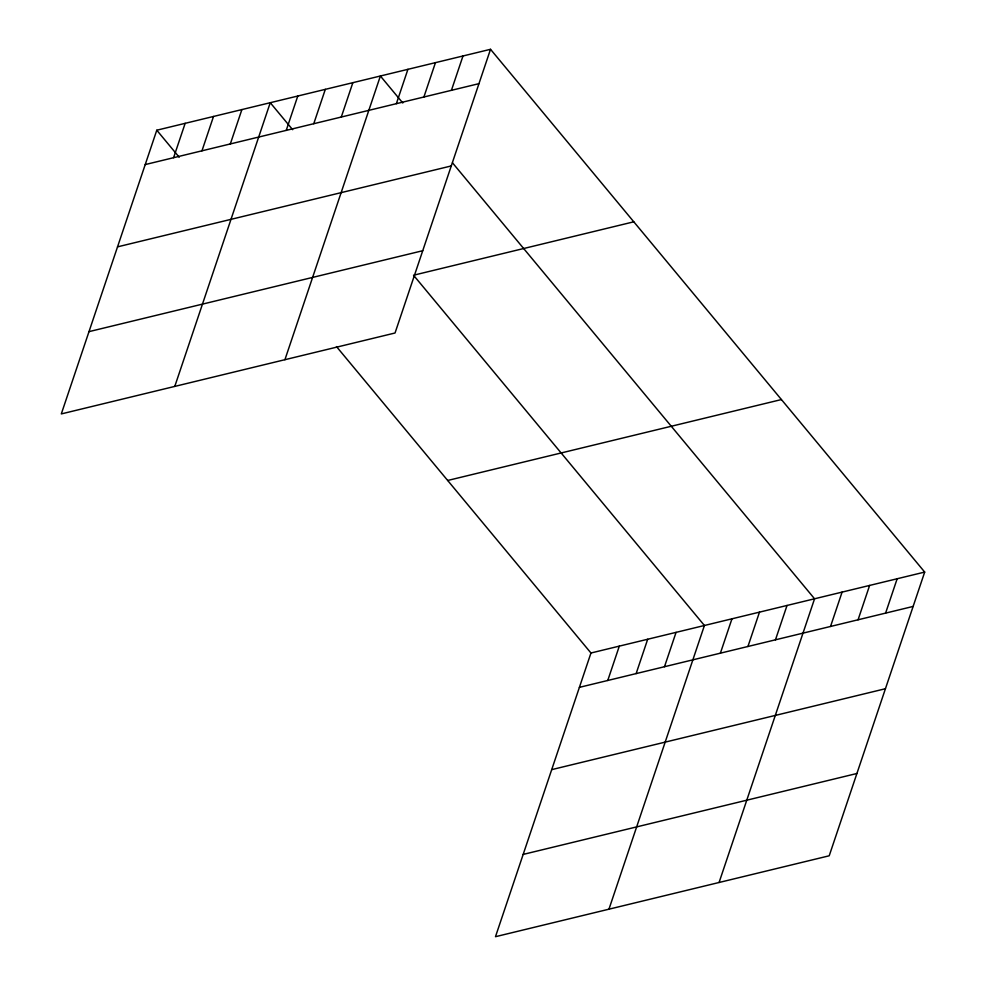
<?xml version="1.0" encoding="UTF-8"?>
<svg xmlns="http://www.w3.org/2000/svg" width="986" height="986" viewBox="0 0 986 986"><rect width="100%" height="100%" fill="white"/><g stroke="black" fill="none" stroke-linecap="round" stroke-linejoin="round"><path stroke-width="1.48" d="M490.523 49.3L156.786 130.214L61.305 413.923L395.041 332.997L490.523 49.3L924.695 572.077L829.214 855.786L495.477 936.7L590.959 653.003L924.695 572.077M173.585 157.698L185.158 123.336M201.957 150.821L213.518 116.459M230.33 143.944L241.89 109.582M174.781 386.401L270.25 102.704L292.669 129.696M286.223 130.386L297.784 96.036M313.758 123.706L325.318 89.356M341.292 117.038L352.852 82.676M284.917 359.705L380.386 76.008L402.806 103M396.36 103.678L407.921 69.328M423.894 97.01L435.455 62.648M451.428 90.33L462.989 55.98M607.758 680.476L619.319 646.126M636.13 673.598L647.691 639.248M664.49 666.721L676.063 632.371M608.954 909.191L704.423 625.494L413.528 275.23L633.801 221.813M720.396 653.163L731.957 618.814M747.93 646.496L759.491 612.133M775.464 639.815L787.025 605.466M719.077 882.482L814.559 598.785L452.512 162.85M830.532 626.467L842.093 592.105M858.067 619.787L869.627 585.438M885.601 613.107L897.161 578.757M145.225 164.576L478.962 83.65M117.531 246.857L451.268 165.944M88.999 331.641L422.735 250.715M447.681 480.478L781.417 399.564M579.398 687.353L913.135 606.439M551.704 769.635L885.44 688.721M523.172 854.418L856.908 773.492M156.786 130.214L179.206 157.218M336.485 346.591L590.959 653.003"/></g></svg>
